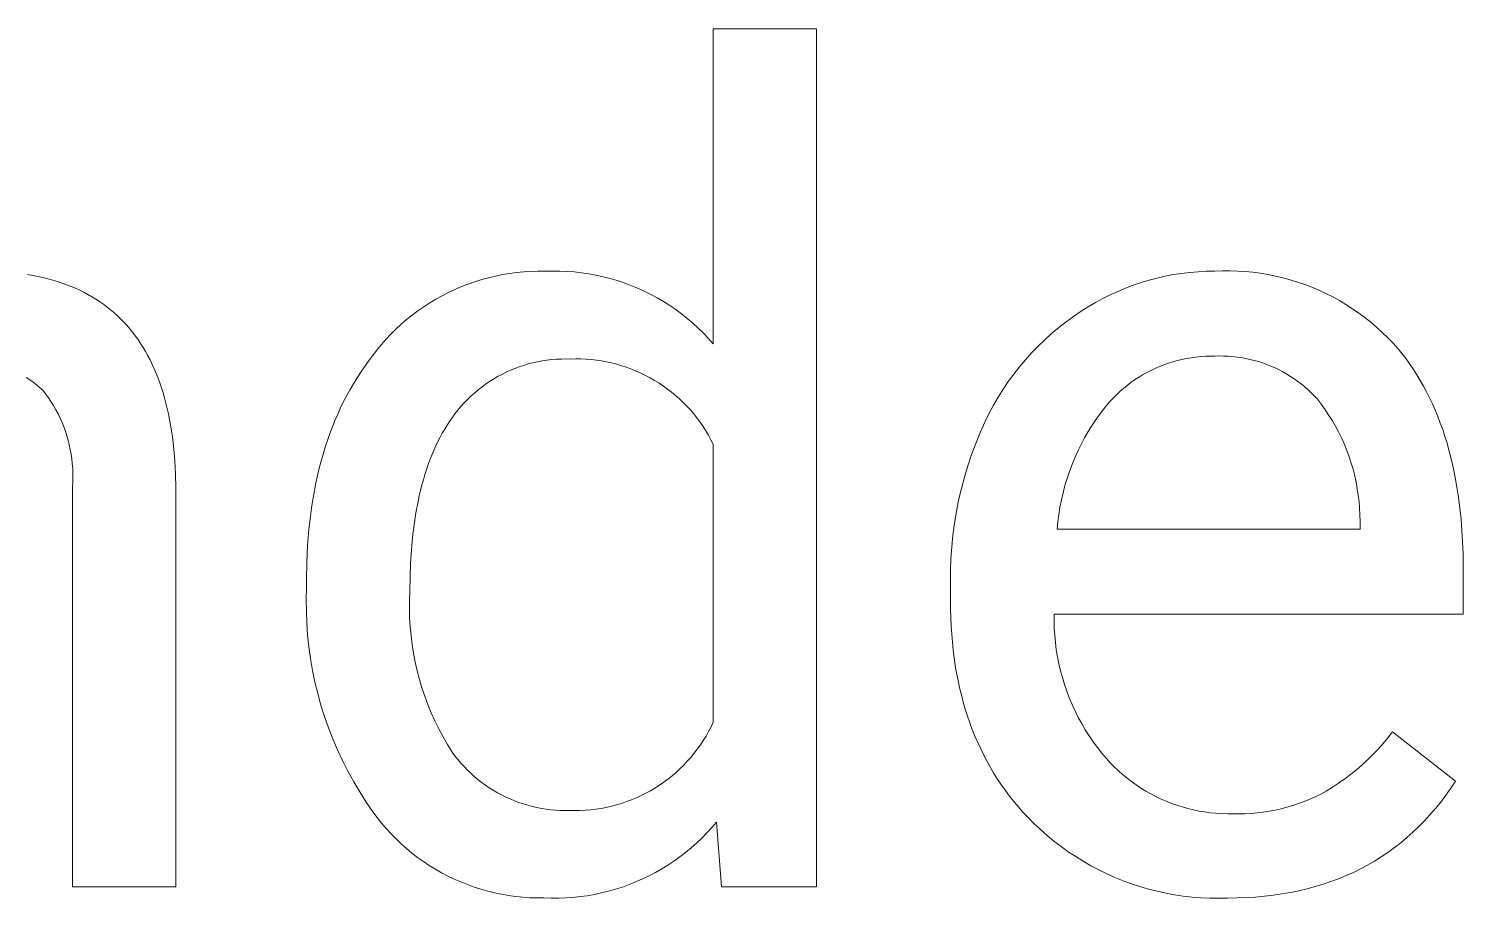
# Model space of a CAD drawing. Header units: millimetres. Extents: x 0 to 4030, y -54 to 2762.
# Drawn here: x 2886 to 2953.3, y 264.4 to 305.2 of the extents above; entities that cross this region are included whole.
import ezdxf

# ---------------------------------------------------------------- set-up
doc = ezdxf.new("R2010")
doc.units = ezdxf.units.MM
doc.header["$MEASUREMENT"] = 0
doc.layers.add('Domyślny', color=7, linetype='Continuous', true_color=0x000000)

msp = doc.modelspace()

# ---------------------------------------------------------------- linework, layer by layer
at = {"layer": 'Domyślny', "color": 18, "lineweight": 15, "true_color": 0x000000}
for p, q in [((2918.138, 290.373), (2918.138, 305.163)), ((2918.138, 305.163), (2922.983, 305.163)), ((2922.983, 305.163), (2922.983, 264.901)), ((2885.962, 293.625), (2886.206, 293.583)), ((2886.206, 293.583), (2886.445, 293.536)), ((2886.445, 293.536), (2886.681, 293.484)), ((2907.591, 293.48), (2907.917, 293.557)), ((2907.917, 293.557), (2908.246, 293.624)), ((2908.246, 293.624), (2908.576, 293.679)), ((2908.576, 293.679), (2908.909, 293.722)), ((2908.909, 293.722), (2909.242, 293.754)), ((2909.242, 293.754), (2909.577, 293.775)), ((2909.577, 293.775), (2909.912, 293.784)), ((2909.912, 293.784), (2910.247, 293.782)), ((2910.247, 293.782), (2910.589, 293.792)), ((2910.589, 293.792), (2910.931, 293.79)), ((2910.931, 293.79), (2911.273, 293.775)), ((2911.273, 293.775), (2911.614, 293.749)), ((2911.614, 293.749), (2911.954, 293.711)), ((2911.954, 293.711), (2912.293, 293.662)), ((2912.293, 293.662), (2912.629, 293.6)), ((2912.629, 293.6), (2912.964, 293.527)), ((2912.964, 293.527), (2913.295, 293.442)), ((2938.962, 293.463), (2939.343, 293.549)), ((2939.343, 293.549), (2939.727, 293.622)), ((2939.727, 293.622), (2940.113, 293.682)), ((2940.113, 293.682), (2940.5, 293.728)), ((2940.5, 293.728), (2940.889, 293.761)), ((2940.889, 293.761), (2941.279, 293.78)), ((2941.279, 293.78), (2941.67, 293.786)), ((2941.67, 293.786), (2942.028, 293.8)), ((2942.028, 293.8), (2942.386, 293.801)), ((2942.386, 293.801), (2942.744, 293.791)), ((2942.744, 293.791), (2943.102, 293.768)), ((2943.102, 293.768), (2943.459, 293.733)), ((2943.459, 293.733), (2943.814, 293.687)), ((2943.814, 293.687), (2944.168, 293.628)), ((2944.168, 293.628), (2944.519, 293.557)), ((2944.519, 293.557), (2944.868, 293.475)), ((2886.681, 293.484), (2886.911, 293.427)), ((2886.911, 293.427), (2887.138, 293.365)), ((2887.138, 293.365), (2887.36, 293.298)), ((2887.36, 293.298), (2887.578, 293.226)), ((2887.578, 293.226), (2887.791, 293.149)), ((2887.791, 293.149), (2888, 293.068)), ((2888, 293.068), (2888.205, 292.981)), ((2888.205, 292.981), (2888.405, 292.889)), ((2888.405, 292.889), (2888.601, 292.793)), ((2905.708, 292.786), (2906.012, 292.929)), ((2906.012, 292.929), (2906.32, 293.06)), ((2906.32, 293.06), (2906.632, 293.182)), ((2906.632, 293.182), (2906.948, 293.292)), ((2906.948, 293.292), (2907.268, 293.392)), ((2907.268, 293.392), (2907.591, 293.48)), ((2913.295, 293.442), (2913.624, 293.345)), ((2913.624, 293.345), (2913.948, 293.238)), ((2913.948, 293.238), (2914.269, 293.119)), ((2914.269, 293.119), (2914.586, 292.988)), ((2914.586, 292.988), (2914.897, 292.847)), ((2914.897, 292.847), (2915.204, 292.695)), ((2937.115, 292.839), (2937.475, 292.989)), ((2937.475, 292.989), (2937.841, 293.127)), ((2937.841, 293.127), (2938.211, 293.252)), ((2938.211, 293.252), (2938.585, 293.364)), ((2938.585, 293.364), (2938.962, 293.463)), ((2944.868, 293.475), (2945.214, 293.38)), ((2945.214, 293.38), (2945.556, 293.275)), ((2945.556, 293.275), (2945.895, 293.157)), ((2945.895, 293.157), (2946.229, 293.028)), ((2946.229, 293.028), (2946.559, 292.888)), ((2946.559, 292.888), (2946.884, 292.737)), ((2888.601, 292.793), (2888.792, 292.691)), ((2888.792, 292.691), (2888.98, 292.585)), ((2888.98, 292.585), (2889.162, 292.473)), ((2889.162, 292.473), (2889.341, 292.357)), ((2889.341, 292.357), (2889.515, 292.235)), ((2889.515, 292.235), (2889.685, 292.109)), ((2904.549, 292.116), (2904.83, 292.298)), ((2904.83, 292.298), (2905.117, 292.471)), ((2905.117, 292.471), (2905.41, 292.634)), ((2905.41, 292.634), (2905.708, 292.786)), ((2915.204, 292.695), (2915.505, 292.533)), ((2915.505, 292.533), (2915.8, 292.36)), ((2915.8, 292.36), (2916.09, 292.176)), ((2916.09, 292.176), (2916.372, 291.983)), ((2935.731, 292.117), (2936.068, 292.315)), ((2936.068, 292.315), (2936.411, 292.502)), ((2936.411, 292.502), (2936.76, 292.677)), ((2936.76, 292.677), (2937.115, 292.839)), ((2946.884, 292.737), (2947.204, 292.575)), ((2947.204, 292.575), (2947.518, 292.403)), ((2947.518, 292.403), (2947.826, 292.219)), ((2947.826, 292.219), (2948.128, 292.026)), ((2889.685, 292.109), (2889.85, 291.978)), ((2889.85, 291.978), (2890.011, 291.841)), ((2890.011, 291.841), (2890.168, 291.7)), ((2890.168, 291.7), (2890.32, 291.554)), ((2890.32, 291.554), (2890.468, 291.403)), ((2903.492, 291.294), (2903.745, 291.513)), ((2903.745, 291.513), (2904.006, 291.723)), ((2904.006, 291.723), (2904.274, 291.924)), ((2904.274, 291.924), (2904.549, 292.116)), ((2916.372, 291.983), (2916.648, 291.78)), ((2916.648, 291.78), (2916.916, 291.568)), ((2916.916, 291.568), (2917.177, 291.346)), ((2934.69, 291.408), (2935.042, 291.664)), ((2935.042, 291.664), (2935.402, 291.907)), ((2935.402, 291.907), (2935.731, 292.117)), ((2948.128, 292.026), (2948.423, 291.822)), ((2948.423, 291.822), (2948.711, 291.609)), ((2948.711, 291.609), (2948.991, 291.386)), ((2890.468, 291.403), (2890.611, 291.247)), ((2890.611, 291.247), (2890.751, 291.086)), ((2890.751, 291.086), (2890.885, 290.92)), ((2890.885, 290.92), (2891.016, 290.749)), ((2902.778, 290.586), (2903.008, 290.83)), ((2903.008, 290.83), (2903.246, 291.066)), ((2903.246, 291.066), (2903.492, 291.294)), ((2917.177, 291.346), (2917.43, 291.116)), ((2917.43, 291.116), (2917.674, 290.877)), ((2917.674, 290.877), (2917.911, 290.629)), ((2933.691, 290.57), (2934.014, 290.861)), ((2934.014, 290.861), (2934.347, 291.141)), ((2934.347, 291.141), (2934.69, 291.408)), ((2948.991, 291.386), (2949.264, 291.153)), ((2949.264, 291.153), (2949.529, 290.912)), ((2949.529, 290.912), (2949.785, 290.662)), ((2891.016, 290.749), (2891.142, 290.573)), ((2891.142, 290.573), (2891.264, 290.392)), ((2891.264, 290.392), (2891.381, 290.207)), ((2891.381, 290.207), (2891.494, 290.016)), ((2902.344, 290.076), (2902.557, 290.335)), ((2902.557, 290.335), (2902.778, 290.586)), ((2917.911, 290.629), (2918.138, 290.373)), ((2933.076, 289.956), (2933.378, 290.268)), ((2933.378, 290.268), (2933.691, 290.57)), ((2949.785, 290.662), (2950.033, 290.403)), ((2950.033, 290.403), (2950.272, 290.136)), ((2891.494, 290.016), (2891.603, 289.82)), ((2891.603, 289.82), (2891.708, 289.62)), ((2891.708, 289.62), (2891.808, 289.414)), ((2901.768, 289.304), (2901.951, 289.559)), ((2901.951, 289.559), (2902.141, 289.81)), ((2902.141, 289.81), (2902.344, 290.076)), ((2909.672, 289.486), (2909.457, 289.43)), ((2909.89, 289.534), (2909.672, 289.486)), ((2910.109, 289.575), (2909.89, 289.534)), ((2910.329, 289.609), (2910.109, 289.575)), ((2910.551, 289.635), (2910.329, 289.609)), ((2910.773, 289.653), (2910.551, 289.635)), ((2910.995, 289.664), (2910.773, 289.653)), ((2911.218, 289.667), (2910.995, 289.664)), ((2911.441, 289.662), (2911.218, 289.667)), ((2911.684, 289.668), (2911.441, 289.662)), ((2911.926, 289.665), (2911.684, 289.668)), ((2912.169, 289.654), (2911.926, 289.665)), ((2912.411, 289.635), (2912.169, 289.654)), ((2912.652, 289.608), (2912.411, 289.635)), ((2912.892, 289.573), (2912.652, 289.608)), ((2913.131, 289.529), (2912.892, 289.573)), ((2913.368, 289.477), (2913.131, 289.529)), ((2913.604, 289.417), (2913.368, 289.477)), ((2932.505, 289.3), (2932.785, 289.633)), ((2932.785, 289.633), (2933.076, 289.956)), ((2939.703, 289.533), (2939.492, 289.467)), ((2939.916, 289.593), (2939.703, 289.533)), ((2940.131, 289.645), (2939.916, 289.593)), ((2940.348, 289.69), (2940.131, 289.645)), ((2940.566, 289.727), (2940.348, 289.69)), ((2940.786, 289.757), (2940.566, 289.727)), ((2941.006, 289.779), (2940.786, 289.757)), ((2941.227, 289.794), (2941.006, 289.779)), ((2941.448, 289.801), (2941.227, 289.794)), ((2941.67, 289.8), (2941.448, 289.801)), ((2941.877, 289.806), (2941.67, 289.8)), ((2942.085, 289.804), (2941.877, 289.806)), ((2942.293, 289.796), (2942.085, 289.804)), ((2942.5, 289.78), (2942.293, 289.796)), ((2942.706, 289.758), (2942.5, 289.78)), ((2942.912, 289.728), (2942.706, 289.758)), ((2943.116, 289.692), (2942.912, 289.728)), ((2943.319, 289.648), (2943.116, 289.692)), ((2943.521, 289.598), (2943.319, 289.648)), ((2943.721, 289.541), (2943.521, 289.598)), ((2943.918, 289.477), (2943.721, 289.541)), ((2950.272, 290.136), (2950.46, 289.905)), ((2950.46, 289.905), (2950.643, 289.668)), ((2950.643, 289.668), (2950.819, 289.425)), ((2891.808, 289.414), (2891.903, 289.203)), ((2891.903, 289.203), (2891.995, 288.988)), ((2891.995, 288.988), (2892.082, 288.767)), ((2901.418, 288.778), (2901.59, 289.043)), ((2901.59, 289.043), (2901.768, 289.304)), ((2908.018, 288.836), (2907.825, 288.724)), ((2908.214, 288.942), (2908.018, 288.836)), ((2908.414, 289.041), (2908.214, 288.942)), ((2908.617, 289.133), (2908.414, 289.041)), ((2908.823, 289.218), (2908.617, 289.133)), ((2909.032, 289.296), (2908.823, 289.218)), ((2909.243, 289.366), (2909.032, 289.296)), ((2909.457, 289.43), (2909.243, 289.366)), ((2913.837, 289.35), (2913.604, 289.417)), ((2914.067, 289.274), (2913.837, 289.35)), ((2914.295, 289.191), (2914.067, 289.274)), ((2914.52, 289.099), (2914.295, 289.191)), ((2914.742, 289.001), (2914.52, 289.099)), ((2914.96, 288.894), (2914.742, 289.001)), ((2915.175, 288.781), (2914.96, 288.894)), ((2931.981, 288.606), (2932.237, 288.958)), ((2932.237, 288.958), (2932.505, 289.3)), ((2938.095, 288.804), (2937.91, 288.683)), ((2938.284, 288.919), (2938.095, 288.804)), ((2938.477, 289.027), (2938.284, 288.919)), ((2938.674, 289.129), (2938.477, 289.027)), ((2938.874, 289.224), (2938.674, 289.129)), ((2939.077, 289.312), (2938.874, 289.224)), ((2939.283, 289.393), (2939.077, 289.312)), ((2939.492, 289.467), (2939.283, 289.393)), ((2944.114, 289.406), (2943.918, 289.477)), ((2944.306, 289.329), (2944.114, 289.406)), ((2944.496, 289.245), (2944.306, 289.329)), ((2944.684, 289.155), (2944.496, 289.245)), ((2944.868, 289.058), (2944.684, 289.155)), ((2945.048, 288.955), (2944.868, 289.058)), ((2945.225, 288.847), (2945.048, 288.955)), ((2945.398, 288.732), (2945.225, 288.847)), ((2950.819, 289.425), (2950.989, 289.176)), ((2950.989, 289.176), (2951.154, 288.921)), ((2951.154, 288.921), (2951.312, 288.66)), ((2886.062, 288.684), (2885.9, 288.791)), ((2886.22, 288.571), (2886.062, 288.684)), ((2886.375, 288.453), (2886.22, 288.571)), ((2886.525, 288.329), (2886.375, 288.453)), ((2886.671, 288.2), (2886.525, 288.329)), ((2886.806, 288.026), (2886.671, 288.2)), ((2892.082, 288.767), (2892.164, 288.542)), ((2892.164, 288.542), (2892.243, 288.312)), ((2892.243, 288.312), (2892.317, 288.076)), ((2900.94, 287.951), (2901.093, 288.232)), ((2901.093, 288.232), (2901.253, 288.507)), ((2901.253, 288.507), (2901.418, 288.778)), ((2907.097, 288.211), (2906.927, 288.067)), ((2907.273, 288.348), (2907.097, 288.211)), ((2907.453, 288.48), (2907.273, 288.348)), ((2907.637, 288.605), (2907.453, 288.48)), ((2907.825, 288.724), (2907.637, 288.605)), ((2915.385, 288.66), (2915.175, 288.781)), ((2915.591, 288.532), (2915.385, 288.66)), ((2915.793, 288.397), (2915.591, 288.532)), ((2915.99, 288.255), (2915.793, 288.397)), ((2916.182, 288.107), (2915.99, 288.255)), ((2931.507, 287.877), (2931.738, 288.246)), ((2931.738, 288.246), (2931.981, 288.606)), ((2937.214, 288.136), (2937.052, 287.985)), ((2937.38, 288.281), (2937.214, 288.136)), ((2937.552, 288.421), (2937.38, 288.281)), ((2937.729, 288.555), (2937.552, 288.421)), ((2937.91, 288.683), (2937.729, 288.555)), ((2945.567, 288.611), (2945.398, 288.732)), ((2945.732, 288.485), (2945.567, 288.611)), ((2945.893, 288.353), (2945.732, 288.485)), ((2946.049, 288.216), (2945.893, 288.353)), ((2946.2, 288.074), (2946.049, 288.216)), ((2951.312, 288.66), (2951.464, 288.393)), ((2951.464, 288.393), (2951.611, 288.12)), ((2886.935, 287.847), (2886.806, 288.026)), ((2887.058, 287.663), (2886.935, 287.847)), ((2887.175, 287.475), (2887.058, 287.663)), ((2887.285, 287.284), (2887.175, 287.475)), ((2892.317, 288.076), (2892.386, 287.836)), ((2892.386, 287.836), (2892.452, 287.591)), ((2892.452, 287.591), (2892.513, 287.341)), ((2900.65, 287.375), (2900.792, 287.666)), ((2900.792, 287.666), (2900.94, 287.951)), ((2906.446, 287.602), (2906.297, 287.437)), ((2906.601, 287.763), (2906.446, 287.602)), ((2906.761, 287.918), (2906.601, 287.763)), ((2906.927, 288.067), (2906.761, 287.918)), ((2916.369, 287.952), (2916.182, 288.107)), ((2916.551, 287.791), (2916.369, 287.952)), ((2916.727, 287.624), (2916.551, 287.791)), ((2916.897, 287.451), (2916.727, 287.624)), ((2931.084, 287.117), (2931.289, 287.501)), ((2931.289, 287.501), (2931.507, 287.877)), ((2936.744, 287.666), (2936.524, 287.399)), ((2936.895, 287.828), (2936.744, 287.666)), ((2937.052, 287.985), (2936.895, 287.828)), ((2946.346, 287.926), (2946.2, 288.074)), ((2946.488, 287.774), (2946.346, 287.926)), ((2946.676, 287.528), (2946.488, 287.774)), ((2946.856, 287.277), (2946.676, 287.528)), ((2951.611, 288.12), (2951.751, 287.84)), ((2951.751, 287.84), (2951.886, 287.554)), ((2951.886, 287.554), (2952.014, 287.263)), ((2887.388, 287.089), (2887.285, 287.284)), ((2887.485, 286.89), (2887.388, 287.089)), ((2887.575, 286.688), (2887.485, 286.89)), ((2892.513, 287.341), (2892.569, 287.086)), ((2892.569, 287.086), (2892.622, 286.825)), ((2892.622, 286.825), (2892.67, 286.56)), ((2900.385, 286.779), (2900.515, 287.08)), ((2900.515, 287.08), (2900.65, 287.375)), ((2905.885, 286.911), (2905.764, 286.737)), ((2906.016, 287.091), (2905.885, 286.911)), ((2906.154, 287.266), (2906.016, 287.091)), ((2906.297, 287.437), (2906.154, 287.266)), ((2917.061, 287.272), (2916.897, 287.451)), ((2917.219, 287.088), (2917.061, 287.272)), ((2917.371, 286.898), (2917.219, 287.088)), ((2917.516, 286.703), (2917.371, 286.898)), ((2930.893, 286.727), (2931.084, 287.117)), ((2936.111, 286.843), (2935.918, 286.555)), ((2936.313, 287.124), (2936.111, 286.843)), ((2936.524, 287.399), (2936.313, 287.124)), ((2947.028, 287.02), (2946.856, 287.277)), ((2947.19, 286.757), (2947.028, 287.02)), ((2952.014, 287.263), (2952.137, 286.965)), ((2952.137, 286.965), (2952.253, 286.661)), ((2887.658, 286.483), (2887.575, 286.688)), ((2887.733, 286.276), (2887.658, 286.483)), ((2887.802, 286.066), (2887.733, 286.276)), ((2892.67, 286.56), (2892.713, 286.29)), ((2892.713, 286.29), (2892.753, 286.015)), ((2900.032, 285.847), (2900.144, 286.163)), ((2900.144, 286.163), (2900.262, 286.474)), ((2900.262, 286.474), (2900.385, 286.779)), ((2905.422, 286.184), (2905.316, 285.989)), ((2905.532, 286.374), (2905.422, 286.184)), ((2905.646, 286.558), (2905.532, 286.374)), ((2905.764, 286.737), (2905.646, 286.558)), ((2917.655, 286.504), (2917.516, 286.703)), ((2917.786, 286.3), (2917.655, 286.504)), ((2917.911, 286.092), (2917.786, 286.3)), ((2930.453, 285.706), (2930.665, 286.22)), ((2930.665, 286.22), (2930.893, 286.727)), ((2935.735, 286.261), (2935.562, 285.961)), ((2935.918, 286.555), (2935.735, 286.261)), ((2947.344, 286.489), (2947.19, 286.757)), ((2947.489, 286.215), (2947.344, 286.489)), ((2947.624, 285.937), (2947.489, 286.215)), ((2952.253, 286.661), (2952.364, 286.351)), ((2952.364, 286.351), (2952.468, 286.034)), ((2887.863, 285.854), (2887.802, 286.066)), ((2887.917, 285.639), (2887.863, 285.854)), ((2887.964, 285.423), (2887.917, 285.639)), ((2892.753, 286.015), (2892.818, 285.451)), ((2892.818, 285.451), (2892.867, 284.866)), ((2899.827, 285.201), (2899.927, 285.527)), ((2899.927, 285.527), (2900.032, 285.847)), ((2905.115, 285.584), (2905.02, 285.374)), ((2905.213, 285.789), (2905.115, 285.584)), ((2905.316, 285.989), (2905.213, 285.789)), ((2918.028, 285.879), (2917.911, 286.092)), ((2918.138, 285.663), (2918.028, 285.879)), ((2918.138, 272.631), (2918.138, 285.663)), ((2930.259, 285.185), (2930.453, 285.706)), ((2935.398, 285.655), (2935.245, 285.345)), ((2935.562, 285.961), (2935.398, 285.655)), ((2947.75, 285.655), (2947.624, 285.937)), ((2947.867, 285.368), (2947.75, 285.655)), ((2952.468, 286.034), (2952.567, 285.712)), ((2952.567, 285.712), (2952.66, 285.383)), ((2888.003, 285.206), (2887.964, 285.423)), ((2888.035, 284.987), (2888.003, 285.206)), ((2888.059, 284.768), (2888.035, 284.987)), ((2888.076, 284.547), (2888.059, 284.768)), ((2892.867, 284.866), (2892.898, 284.262)), ((2899.646, 284.535), (2899.734, 284.871)), ((2899.734, 284.871), (2899.827, 285.201)), ((2904.841, 284.937), (2904.758, 284.711)), ((2904.929, 285.158), (2904.841, 284.937)), ((2905.02, 285.374), (2904.929, 285.158)), ((2930.081, 284.659), (2930.259, 285.185)), ((2935.103, 285.029), (2934.971, 284.709)), ((2935.245, 285.345), (2935.103, 285.029)), ((2947.974, 285.078), (2947.867, 285.368)), ((2948.071, 284.784), (2947.974, 285.078)), ((2948.158, 284.488), (2948.071, 284.784)), ((2952.66, 285.383), (2952.746, 285.049)), ((2952.746, 285.049), (2952.827, 284.708)), ((2888.085, 284.327), (2888.076, 284.547)), ((2888.08, 283.885), (2888.086, 284.106)), ((2888.086, 284.106), (2888.085, 284.327)), ((2892.898, 284.262), (2892.911, 283.638)), ((2899.489, 283.849), (2899.565, 284.195)), ((2899.565, 284.195), (2899.646, 284.535)), ((2904.603, 284.243), (2904.531, 284.001)), ((2904.679, 284.48), (2904.603, 284.243)), ((2904.758, 284.711), (2904.679, 284.48)), ((2929.777, 283.59), (2929.92, 284.127)), ((2929.92, 284.127), (2930.081, 284.659)), ((2934.849, 284.384), (2934.738, 284.056)), ((2934.971, 284.709), (2934.849, 284.384)), ((2948.235, 284.188), (2948.158, 284.488)), ((2948.302, 283.886), (2948.235, 284.188)), ((2952.827, 284.708), (2952.902, 284.36)), ((2952.902, 284.36), (2952.97, 284.007)), ((2888.066, 283.664), (2888.08, 283.885)), ((2888.066, 264.902), (2888.066, 283.664)), ((2892.911, 283.638), (2892.911, 264.902)), ((2899.356, 283.143), (2899.42, 283.499)), ((2899.42, 283.499), (2899.489, 283.849)), ((2904.399, 283.502), (2904.338, 283.245)), ((2904.463, 283.754), (2904.399, 283.502)), ((2904.531, 284.001), (2904.463, 283.754)), ((2929.651, 283.048), (2929.777, 283.59)), ((2934.639, 283.724), (2934.55, 283.389)), ((2934.738, 284.056), (2934.639, 283.724)), ((2948.358, 283.582), (2948.302, 283.886)), ((2948.405, 283.277), (2948.358, 283.582)), ((2952.97, 284.007), (2953.033, 283.647)), ((2953.033, 283.647), (2953.09, 283.281)), ((2899.247, 282.417), (2899.299, 282.783)), ((2899.299, 282.783), (2899.356, 283.143)), ((2904.282, 282.982), (2904.18, 282.441)), ((2904.338, 283.245), (2904.282, 282.982)), ((2929.543, 282.503), (2929.651, 283.048)), ((2934.472, 283.051), (2934.406, 282.711)), ((2934.55, 283.389), (2934.472, 283.051)), ((2948.441, 282.969), (2948.405, 283.277)), ((2948.467, 282.661), (2948.441, 282.969)), ((2953.09, 283.281), (2953.141, 282.909)), ((2953.141, 282.909), (2953.224, 282.147)), ((2899.202, 282.047), (2899.247, 282.417)), ((2904.18, 282.441), (2904.094, 281.88)), ((2929.453, 281.955), (2929.543, 282.503)), ((2934.351, 282.369), (2934.307, 282.026)), ((2934.406, 282.711), (2934.351, 282.369)), ((2948.482, 282.352), (2948.467, 282.661)), ((2948.487, 282.043), (2948.482, 282.352)), ((2953.224, 282.147), (2953.284, 281.359)), ((2899.102, 280.906), (2899.163, 281.671)), ((2899.163, 281.671), (2899.202, 282.047)), ((2904.094, 281.88), (2904.024, 281.298)), ((2929.325, 280.85), (2929.38, 281.404)), ((2929.38, 281.404), (2929.453, 281.955)), ((2934.307, 282.026), (2934.275, 281.681)), ((2934.275, 281.681), (2948.487, 281.681)), ((2948.487, 281.681), (2948.487, 282.043)), ((2899.066, 280.12), (2899.102, 280.906)), ((2904.024, 281.298), (2903.969, 280.695)), ((2929.288, 280.296), (2929.325, 280.85)), ((2953.284, 281.359), (2953.32, 280.546)), ((2899.054, 279.315), (2899.066, 280.12)), ((2903.93, 280.072), (2903.907, 279.429)), ((2903.969, 280.695), (2903.93, 280.072)), ((2929.27, 279.74), (2929.288, 280.296)), ((2953.32, 280.546), (2953.332, 279.708)), ((2903.907, 279.429), (2903.899, 278.764)), ((2929.269, 279.185), (2929.27, 279.74)), ((2953.332, 279.708), (2953.332, 277.695)), ((2899.038, 278.393), (2899.054, 278.952)), ((2899.054, 278.952), (2899.054, 279.315)), ((2903.899, 278.764), (2903.882, 278.347)), ((2929.269, 278.299), (2929.269, 279.185)), ((2899.041, 277.834), (2899.038, 278.393)), ((2903.882, 278.347), (2903.879, 277.93)), ((2929.273, 277.905), (2929.269, 278.299)), ((2899.062, 277.275), (2899.041, 277.834)), ((2903.879, 277.93), (2903.889, 277.513)), ((2903.889, 277.513), (2903.914, 277.096)), ((2929.283, 277.516), (2929.273, 277.905)), ((2929.301, 277.132), (2929.283, 277.516)), ((2934.127, 277.695), (2934.126, 277.36)), ((2934.126, 277.36), (2934.136, 277.025)), ((2953.332, 277.695), (2934.127, 277.695)), ((2899.102, 276.716), (2899.062, 277.275)), ((2899.16, 276.16), (2899.102, 276.716)), ((2903.914, 277.096), (2903.952, 276.681)), ((2929.326, 276.753), (2929.301, 277.132)), ((2929.357, 276.379), (2929.326, 276.753)), ((2934.136, 277.025), (2934.157, 276.69)), ((2934.157, 276.69), (2934.19, 276.357)), ((2899.237, 275.606), (2899.16, 276.16)), ((2903.952, 276.681), (2904.004, 276.267)), ((2904.004, 276.267), (2904.07, 275.855)), ((2929.396, 276.01), (2929.357, 276.379)), ((2934.19, 276.357), (2934.233, 276.024)), ((2934.233, 276.024), (2934.288, 275.694)), ((2899.332, 275.054), (2899.237, 275.606)), ((2904.07, 275.855), (2904.149, 275.445)), ((2904.149, 275.445), (2904.242, 275.038)), ((2929.442, 275.646), (2929.396, 276.01)), ((2929.495, 275.287), (2929.442, 275.646)), ((2934.288, 275.694), (2934.353, 275.365)), ((2934.353, 275.365), (2934.43, 275.039)), ((2899.446, 274.507), (2899.332, 275.054)), ((2904.242, 275.038), (2904.348, 274.634)), ((2929.556, 274.933), (2929.495, 275.287)), ((2929.623, 274.584), (2929.556, 274.933)), ((2934.43, 275.039), (2934.518, 274.715)), ((2934.518, 274.715), (2934.616, 274.395)), ((2899.577, 273.963), (2899.446, 274.507)), ((2904.348, 274.634), (2904.468, 274.235)), ((2904.468, 274.235), (2904.601, 273.839)), ((2929.697, 274.239), (2929.623, 274.584)), ((2929.779, 273.9), (2929.697, 274.239)), ((2934.616, 274.395), (2934.725, 274.078)), ((2934.725, 274.078), (2934.844, 273.765)), ((2899.727, 273.424), (2899.577, 273.963)), ((2899.895, 272.89), (2899.727, 273.424)), ((2904.601, 273.839), (2904.746, 273.448)), ((2904.746, 273.448), (2904.905, 273.062)), ((2929.867, 273.566), (2929.779, 273.9)), ((2929.963, 273.237), (2929.867, 273.566)), ((2934.844, 273.765), (2934.974, 273.456)), ((2934.974, 273.456), (2935.114, 273.151)), ((2900.08, 272.362), (2899.895, 272.89)), ((2904.905, 273.062), (2905.076, 272.681)), ((2905.076, 272.681), (2905.26, 272.307)), ((2930.065, 272.913), (2929.963, 273.237)), ((2930.175, 272.593), (2930.065, 272.913)), ((2935.114, 273.151), (2935.264, 272.851)), ((2935.264, 272.851), (2935.424, 272.557)), ((2900.282, 271.84), (2900.08, 272.362)), ((2905.26, 272.307), (2905.456, 271.938)), ((2917.667, 271.765), (2917.796, 271.975)), ((2917.796, 271.975), (2917.917, 272.19)), ((2917.917, 272.19), (2918.032, 272.409)), ((2918.032, 272.409), (2918.138, 272.631)), ((2930.292, 272.279), (2930.175, 272.593)), ((2930.415, 271.97), (2930.292, 272.279)), ((2935.424, 272.557), (2935.594, 272.268)), ((2935.594, 272.268), (2935.774, 271.985)), ((2935.774, 271.985), (2935.963, 271.708)), ((2949.788, 271.89), (2950.004, 272.166)), ((2950.004, 272.166), (2952.97, 269.857)), ((2900.502, 271.326), (2900.282, 271.84)), ((2900.739, 270.819), (2900.502, 271.326)), ((2905.456, 271.938), (2905.665, 271.577)), ((2905.665, 271.577), (2905.885, 271.222)), ((2917.237, 271.162), (2917.387, 271.358)), ((2917.387, 271.358), (2917.531, 271.559)), ((2917.531, 271.559), (2917.667, 271.765)), ((2930.546, 271.666), (2930.415, 271.97)), ((2930.684, 271.366), (2930.546, 271.666)), ((2930.83, 271.072), (2930.684, 271.366)), ((2935.963, 271.708), (2936.161, 271.438)), ((2936.161, 271.438), (2936.368, 271.174)), ((2949.09, 271.106), (2949.331, 271.36)), ((2949.331, 271.36), (2949.564, 271.621)), ((2949.564, 271.621), (2949.788, 271.89)), ((2900.992, 270.32), (2900.739, 270.819)), ((2905.885, 271.222), (2906.016, 271.044)), ((2906.016, 271.044), (2906.153, 270.87)), ((2906.153, 270.87), (2906.296, 270.702)), ((2906.296, 270.702), (2906.444, 270.538)), ((2916.747, 270.608), (2916.917, 270.787)), ((2916.917, 270.787), (2917.08, 270.972)), ((2917.08, 270.972), (2917.237, 271.162)), ((2930.982, 270.783), (2930.83, 271.072)), ((2931.141, 270.499), (2930.982, 270.783)), ((2936.368, 271.174), (2936.583, 270.917)), ((2936.583, 270.917), (2936.764, 270.72)), ((2936.764, 270.72), (2936.952, 270.529)), ((2948.583, 270.624), (2948.841, 270.861)), ((2948.841, 270.861), (2949.09, 271.106)), ((2901.262, 269.83), (2900.992, 270.32)), ((2906.444, 270.538), (2906.598, 270.379)), ((2906.598, 270.379), (2906.758, 270.226)), ((2906.758, 270.226), (2906.922, 270.078)), ((2906.922, 270.078), (2907.092, 269.935)), ((2916.009, 269.953), (2916.202, 270.107)), ((2916.202, 270.107), (2916.389, 270.268)), ((2916.389, 270.268), (2916.571, 270.435)), ((2916.571, 270.435), (2916.747, 270.608)), ((2931.307, 270.219), (2931.141, 270.499)), ((2931.481, 269.945), (2931.307, 270.219)), ((2936.952, 270.529), (2937.146, 270.345)), ((2937.146, 270.345), (2937.347, 270.167)), ((2937.347, 270.167), (2937.553, 269.997)), ((2937.553, 269.997), (2937.766, 269.834)), ((2947.481, 269.762), (2947.767, 269.964)), ((2947.767, 269.964), (2948.046, 270.175)), ((2948.046, 270.175), (2948.318, 270.395)), ((2948.318, 270.395), (2948.583, 270.624)), ((2901.548, 269.349), (2901.262, 269.83)), ((2901.85, 268.878), (2901.548, 269.349)), ((2907.092, 269.935), (2907.266, 269.799)), ((2907.266, 269.799), (2907.444, 269.669)), ((2907.444, 269.669), (2907.627, 269.544)), ((2907.627, 269.544), (2907.814, 269.426)), ((2907.814, 269.426), (2908.005, 269.315)), ((2908.005, 269.315), (2908.2, 269.21)), ((2914.751, 269.179), (2914.971, 269.289)), ((2914.971, 269.289), (2915.188, 269.408)), ((2915.188, 269.408), (2915.4, 269.533)), ((2915.4, 269.533), (2915.608, 269.666)), ((2915.608, 269.666), (2915.811, 269.806)), ((2915.811, 269.806), (2916.009, 269.953)), ((2931.661, 269.676), (2931.481, 269.945)), ((2931.849, 269.412), (2931.661, 269.676)), ((2932.043, 269.153), (2931.849, 269.412)), ((2937.766, 269.834), (2937.984, 269.678)), ((2937.984, 269.678), (2938.207, 269.531)), ((2938.207, 269.531), (2938.435, 269.391)), ((2938.435, 269.391), (2938.668, 269.259)), ((2946.64, 269.253), (2946.89, 269.388)), ((2946.89, 269.388), (2947.189, 269.57)), ((2947.189, 269.57), (2947.481, 269.762)), ((2952.744, 269.52), (2952.51, 269.194)), ((2952.97, 269.857), (2952.744, 269.52)), ((2902.167, 268.417), (2901.85, 268.878)), ((2908.2, 269.21), (2908.398, 269.111)), ((2908.398, 269.111), (2908.599, 269.02)), ((2908.599, 269.02), (2908.804, 268.935)), ((2908.804, 268.935), (2909.011, 268.858)), ((2909.011, 268.858), (2909.22, 268.787)), ((2909.22, 268.787), (2909.432, 268.724)), ((2909.432, 268.724), (2909.646, 268.667)), ((2909.646, 268.667), (2909.862, 268.618)), ((2909.862, 268.618), (2910.079, 268.577)), ((2912.876, 268.581), (2913.118, 268.627)), ((2913.118, 268.627), (2913.359, 268.681)), ((2913.359, 268.681), (2913.597, 268.744)), ((2913.597, 268.744), (2913.834, 268.815)), ((2913.834, 268.815), (2914.068, 268.894)), ((2914.068, 268.894), (2914.299, 268.981)), ((2914.299, 268.981), (2914.526, 269.076)), ((2914.526, 269.076), (2914.751, 269.179)), ((2932.245, 268.899), (2932.043, 269.153)), ((2932.454, 268.649), (2932.245, 268.899)), ((2932.67, 268.405), (2932.454, 268.649)), ((2938.668, 269.259), (2938.905, 269.135)), ((2938.905, 269.135), (2939.147, 269.019)), ((2939.147, 269.019), (2939.393, 268.912)), ((2939.393, 268.912), (2939.642, 268.814)), ((2939.642, 268.814), (2939.894, 268.724)), ((2939.894, 268.724), (2940.149, 268.644)), ((2940.149, 268.644), (2940.407, 268.572)), ((2944.782, 268.558), (2945.057, 268.63)), ((2945.057, 268.63), (2945.329, 268.711)), ((2945.329, 268.711), (2945.598, 268.802)), ((2945.598, 268.802), (2945.864, 268.901)), ((2945.864, 268.901), (2946.127, 269.009)), ((2946.127, 269.009), (2946.386, 269.127)), ((2946.386, 269.127), (2946.64, 269.253)), ((2952.27, 268.878), (2952.023, 268.573)), ((2952.51, 269.194), (2952.27, 268.878)), ((2902.366, 268.149), (2902.167, 268.417)), ((2902.573, 267.887), (2902.366, 268.149)), ((2910.079, 268.577), (2910.298, 268.543)), ((2910.298, 268.543), (2910.517, 268.516)), ((2910.517, 268.516), (2910.738, 268.497)), ((2910.738, 268.497), (2910.959, 268.485)), ((2910.959, 268.485), (2911.18, 268.481)), ((2911.18, 268.481), (2911.401, 268.484)), ((2911.401, 268.484), (2911.648, 268.479)), ((2911.648, 268.479), (2911.894, 268.482)), ((2911.894, 268.482), (2912.141, 268.494)), ((2912.141, 268.494), (2912.387, 268.515)), ((2912.387, 268.515), (2912.632, 268.544)), ((2912.632, 268.544), (2912.876, 268.581)), ((2932.893, 268.166), (2932.67, 268.405)), ((2933.186, 267.87), (2932.893, 268.166)), ((2940.407, 268.572), (2940.668, 268.509)), ((2940.668, 268.509), (2940.93, 268.455)), ((2940.93, 268.455), (2941.194, 268.411)), ((2941.194, 268.411), (2941.459, 268.376)), ((2941.459, 268.376), (2941.726, 268.35)), ((2941.726, 268.35), (2941.993, 268.333)), ((2941.993, 268.333), (2942.261, 268.325)), ((2942.261, 268.325), (2942.528, 268.327)), ((2942.528, 268.327), (2942.812, 268.322)), ((2942.812, 268.322), (2943.096, 268.327)), ((2943.096, 268.327), (2943.38, 268.342)), ((2943.38, 268.342), (2943.663, 268.366)), ((2943.663, 268.366), (2943.945, 268.4)), ((2943.945, 268.4), (2944.226, 268.443)), ((2944.226, 268.443), (2944.505, 268.496)), ((2944.505, 268.496), (2944.782, 268.558)), ((2951.508, 267.995), (2951.24, 267.722)), ((2951.769, 268.279), (2951.508, 267.995)), ((2952.023, 268.573), (2951.769, 268.279)), ((2902.79, 267.633), (2902.573, 267.887)), ((2903.015, 267.387), (2902.79, 267.633)), ((2903.249, 267.149), (2903.015, 267.387)), ((2917.835, 267.426), (2917.597, 267.184)), ((2918.065, 267.676), (2917.835, 267.426)), ((2918.286, 267.934), (2918.065, 267.676)), ((2918.527, 264.901), (2918.286, 267.934)), ((2933.489, 267.584), (2933.186, 267.87)), ((2933.802, 267.308), (2933.489, 267.584)), ((2934.124, 267.043), (2933.802, 267.308)), ((2950.964, 267.46), (2950.682, 267.208)), ((2951.24, 267.722), (2950.964, 267.46)), ((2903.491, 266.918), (2903.249, 267.149)), ((2903.74, 266.697), (2903.491, 266.918)), ((2903.997, 266.484), (2903.74, 266.697)), ((2917.096, 266.726), (2916.834, 266.51)), ((2917.351, 266.951), (2917.096, 266.726)), ((2917.597, 267.184), (2917.351, 266.951)), ((2934.455, 266.789), (2934.124, 267.043)), ((2934.794, 266.546), (2934.455, 266.789)), ((2950.097, 266.736), (2949.794, 266.516)), ((2950.393, 266.967), (2950.097, 266.736)), ((2950.682, 267.208), (2950.393, 266.967)), ((2904.262, 266.28), (2903.997, 266.484)), ((2904.533, 266.085), (2904.262, 266.28)), ((2904.811, 265.9), (2904.533, 266.085)), ((2916.006, 265.917), (2915.717, 265.739)), ((2916.289, 266.105), (2916.006, 265.917)), ((2916.565, 266.303), (2916.289, 266.105)), ((2916.834, 266.51), (2916.565, 266.303)), ((2935.142, 266.315), (2934.794, 266.546)), ((2935.496, 266.096), (2935.142, 266.315)), ((2935.858, 265.888), (2935.496, 266.096)), ((2948.843, 265.921), (2948.512, 265.744)), ((2949.167, 266.109), (2948.843, 265.921)), ((2949.484, 266.307), (2949.167, 266.109)), ((2949.794, 266.516), (2949.484, 266.307)), ((2905.095, 265.725), (2904.811, 265.9)), ((2905.385, 265.56), (2905.095, 265.725)), ((2905.68, 265.404), (2905.385, 265.56)), ((2905.981, 265.259), (2905.68, 265.404)), ((2906.287, 265.125), (2905.981, 265.259)), ((2914.816, 265.266), (2914.505, 265.13)), ((2915.122, 265.413), (2914.816, 265.266)), ((2915.422, 265.571), (2915.122, 265.413)), ((2915.717, 265.739), (2915.422, 265.571)), ((2936.227, 265.694), (2935.858, 265.888)), ((2936.602, 265.511), (2936.227, 265.694)), ((2936.983, 265.342), (2936.602, 265.511)), ((2937.37, 265.185), (2936.983, 265.342)), ((2947.478, 265.277), (2947.119, 265.142)), ((2947.83, 265.422), (2947.478, 265.277)), ((2948.175, 265.577), (2947.83, 265.422)), ((2948.512, 265.744), (2948.175, 265.577)), ((2892.911, 264.902), (2888.066, 264.902)), ((2906.597, 265.001), (2906.287, 265.125)), ((2906.911, 264.888), (2906.597, 265.001)), ((2907.229, 264.786), (2906.911, 264.888)), ((2907.55, 264.696), (2907.229, 264.786)), ((2907.874, 264.616), (2907.55, 264.696)), ((2908.201, 264.547), (2907.874, 264.616)), ((2912.89, 264.611), (2912.558, 264.542)), ((2913.22, 264.693), (2912.89, 264.611)), ((2913.547, 264.785), (2913.22, 264.693)), ((2913.87, 264.889), (2913.547, 264.785)), ((2914.189, 265.004), (2913.87, 264.889)), ((2914.505, 265.13), (2914.189, 265.004)), ((2922.983, 264.901), (2918.527, 264.901)), ((2937.762, 265.042), (2937.37, 265.185)), ((2938.158, 264.912), (2937.762, 265.042)), ((2938.558, 264.795), (2938.158, 264.912)), ((2938.963, 264.692), (2938.558, 264.795)), ((2939.37, 264.603), (2938.963, 264.692)), ((2939.78, 264.527), (2939.37, 264.603)), ((2945.222, 264.632), (2944.821, 264.562)), ((2945.615, 264.713), (2945.222, 264.632)), ((2946.002, 264.804), (2945.615, 264.713)), ((2946.381, 264.906), (2946.002, 264.804)), ((2946.754, 265.019), (2946.381, 264.906)), ((2947.119, 265.142), (2946.754, 265.019)), ((2908.53, 264.49), (2908.201, 264.547)), ((2908.86, 264.445), (2908.53, 264.49)), ((2909.192, 264.411), (2908.86, 264.445)), ((2909.525, 264.388), (2909.192, 264.411)), ((2909.859, 264.377), (2909.525, 264.388)), ((2910.193, 264.378), (2909.859, 264.377)), ((2910.532, 264.366), (2910.193, 264.378)), ((2910.872, 264.366), (2910.532, 264.366)), ((2911.211, 264.378), (2910.872, 264.366)), ((2911.55, 264.401), (2911.211, 264.378)), ((2911.887, 264.437), (2911.55, 264.401)), ((2912.224, 264.483), (2911.887, 264.437)), ((2912.558, 264.542), (2912.224, 264.483)), ((2940.193, 264.466), (2939.78, 264.527)), ((2940.607, 264.418), (2940.193, 264.466)), ((2941.023, 264.385), (2940.607, 264.418)), ((2941.439, 264.365), (2941.023, 264.385)), ((2941.857, 264.36), (2941.439, 264.365)), ((2942.274, 264.368), (2941.857, 264.36)), ((2942.715, 264.374), (2942.274, 264.368)), ((2943.15, 264.39), (2942.715, 264.374)), ((2943.579, 264.417), (2943.15, 264.39)), ((2944, 264.454), (2943.579, 264.417)), ((2944.414, 264.503), (2944, 264.454)), ((2944.821, 264.562), (2944.414, 264.503))]:
    msp.add_line(p, q, dxfattribs=at)

doc.saveas('drawing.dxf')
